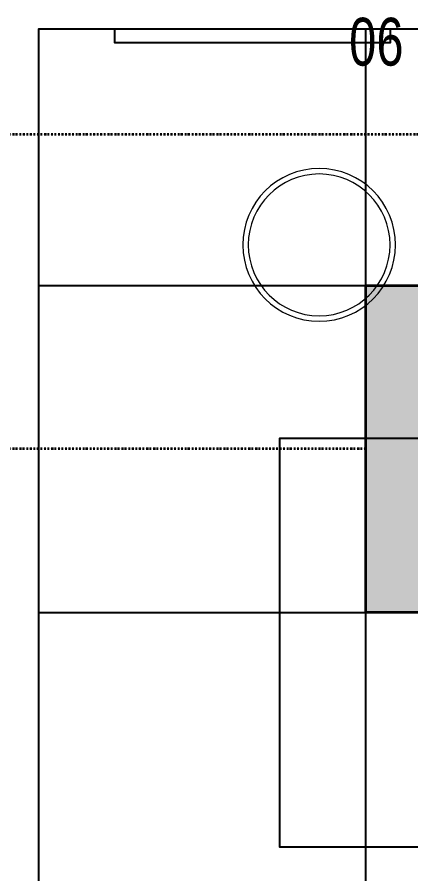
# Model space of a CAD drawing. Extents: x -12260 to 184725, y -29287 to 19916.
# Drawn here: x 15067 to 15789, y 7061 to 8632 of the extents above; entities that cross this region are included whole.
import ezdxf
from ezdxf.enums import TextEntityAlignment as Align

# ---------------------------------------------------------------- set-up
doc = ezdxf.new("R2010")
doc.units = 0
doc.header["$LTSCALE"] = 0.25
doc.linetypes.add('DASHDOT', pattern=[25.4, 12.7, -6.35, 0, -6.35])
for name, color, linetype, lineweight in [('01-First Floor-FUR$0$72_EGR_EQP_TAG', 142, 'Continuous', 5), ('01-First Floor-FUR$0$LOADING', 253, 'Continuous', 5), ('01-First Floor-FUR$0$Walls', 251, 'Continuous', 5), ('E-LITE-CIRC-NUMB', 6, 'Continuous', 25), ('E-LITE-CLNG', 150, 'Continuous', 35), ('E-LITE-CLNG-CNDT', 6, 'DASHDOT', 35), ('E-LITE-CTRL', 6, 'Continuous', 25), ('E-LITE-IDEN', 6, 'Continuous', 25)]:
    doc.layers.add(name, color=color, linetype=linetype, lineweight=lineweight)
doc.layers.add('01-First Floor-FUR$0$FALSE CEILING', color=251, linetype='Continuous')
doc.styles.add('01-First Floor-FUR$0$X3G_ENTITY_257CFD', font='swisscl.ttf', dxfattribs={"height": 200})
doc.styles.add('DC_SIMPLEX', font='SIMPLEX.shx', dxfattribs={"width": 0.7})

# ---------------------------------------------------------------- blocks, each defined once
blk = doc.blocks.new('*U189')
h = blk.add_hatch(color=254)
h.dxf.hatch_style = 1
h.paths.add_polyline_path([(-300, 300), (-300, -300), (300, -300), (300, 300)])
edge = h.paths.add_edge_path(flags=16)
edge.add_arc((0, 0), 45, 0, 360)
blk.add_lwpolyline([(-300, 300), (-300, -300), (300, -300), (300, 300)], close=True)
blk.add_circle((0, 0), 45)
at = {"layer": 'E-LITE-CIRC-NUMB', "style": 'DC_SIMPLEX', "width": 0.7, "flags": 8}
blk.add_attdef('CIRCUIT', text='', height=200, rotation=0, dxfattribs=at).set_placement((-473.9, 300), align=Align.RIGHT)
at = {"layer": 'E-LITE-CTRL', "style": 'DC_SIMPLEX', "width": 0.7, "flags": 8}
blk.add_attdef('CONTROL', (1118.9, -935), '', height=200, rotation=360, dxfattribs=at)
at = {"layer": 'E-LITE-IDEN', "style": 'DC_SIMPLEX', "width": 0.7, "flags": 8}
blk.add_attdef('TYPE', (460.4, 457.6), '', height=200, rotation=360, dxfattribs=at)
blk = doc.blocks.new('01-First Floor-FUR$0$WM00001-P')
at = {"layer": '01-First Floor-FUR$0$LOADING'}
for radius in [0.14, 0.13]:
    blk.add_circle((0, 0), radius, dxfattribs=at)
blk = doc.blocks.new('01-First Floor-FUR')
at = {"layer": '01-First Floor-FUR$0$FALSE CEILING', "linetype": 'Continuous'}
for p, q in [((15706, 4540), (15706, 8610)), ((15106, 8140), (19115.6, 8140)), ((15106, 7540), (19115.6, 7540))]:
    blk.add_line(p, q, dxfattribs=at)
at = {"layer": '01-First Floor-FUR$0$FALSE CEILING'}
blk.add_lwpolyline([(15106, 4540), (19115.6, 4540), (19115.6, 8610), (15106, 8610)], close=True, dxfattribs=at)
at = {"layer": '01-First Floor-FUR$0$FALSE CEILING', "elevation": -0.1}
blk.add_lwpolyline([(15245.2, 8610), (15245.2, 8585), (15751.2, 8585), (15751.2, 8610), (15245.2, 8610)], dxfattribs=at)
blk.add_lwpolyline([(17048.5, 7860), (17048.5, 7110), (15548.5, 7110), (15548.5, 7860)], close=True, dxfattribs=at)
at = {"layer": '01-First Floor-FUR$0$LOADING', "elevation": -0.1}
blk.add_lwpolyline([(15245.2, 8610), (15245.2, 8585), (15751.2, 8585), (15751.2, 8610), (15245.2, 8610)], dxfattribs=at)
blk.add_lwpolyline([(17048.5, 7860), (17048.5, 7110), (15548.5, 7110), (15548.5, 7860)], close=True, dxfattribs=at)
at = {"layer": '01-First Floor-FUR$0$Walls'}
for p, q in [((15106, 8610), (15929.5, 8610)), ((15106, 6190), (15106, 8610))]:
    blk.add_line(p, q, dxfattribs=at)
at = {"layer": '01-First Floor-FUR$0$LOADING', "extrusion": (2.24019e-05, -2.26055e-18, -1), "xscale": 1000, "yscale": 1000, "zscale": 1000, "rotation": 180}
blk.add_blockref('01-First Floor-FUR$0$WM00001-P', (-15620.4, 8214.2, 0.5), dxfattribs=at)
at = {"layer": '01-First Floor-FUR$0$72_EGR_EQP_TAG', "insert": (15725.3, 8630.5, -0.1), "char_height": 87.47, "attachment_point": 2, "style": '01-First Floor-FUR$0$X3G_ENTITY_257CFD'}
blk.add_mtext('06', dxfattribs=at)

msp = doc.modelspace()

# ---------------------------------------------------------------- linework, layer by layer
at = {"layer": 'E-LITE-CLNG-CNDT', "color": 1}
for points in [[(16006, 8140), (16006, 8316.5, 0.414214), (15906, 8416.5), (11796.5, 8416.5, 0.414214), (11696.5, 8316.5), (11696.5, 8110)], [(15706, 7840), (14760.7, 7840, 0.414214), (14660.7, 7740), (14660.7, 3194.8, -0.267949), (14610.7, 3108.2), (14406, 2990)]]:
    msp.add_lwpolyline(points, format="xyb", dxfattribs=at)

# ---------------------------------------------------------------- block references
at = {"layer": 'E-LITE-CLNG'}
ref = msp.add_blockref('*U189', (16006, 7840), dxfattribs=dict(at, xscale=-1))
ref.add_attrib('TYPE', 'LD1', (16399.5, 8144.5), dxfattribs={"layer": 'E-LITE-IDEN', "height": 200, "rotation": 0, "style": 'DC_SIMPLEX', "width": 0.7, "flags": 8})
at = {"layer": 'E-LITE-CLNG-CNDT'}
msp.add_blockref('01-First Floor-FUR', (0, 0), dxfattribs=at)

doc.saveas('drawing.dxf')
